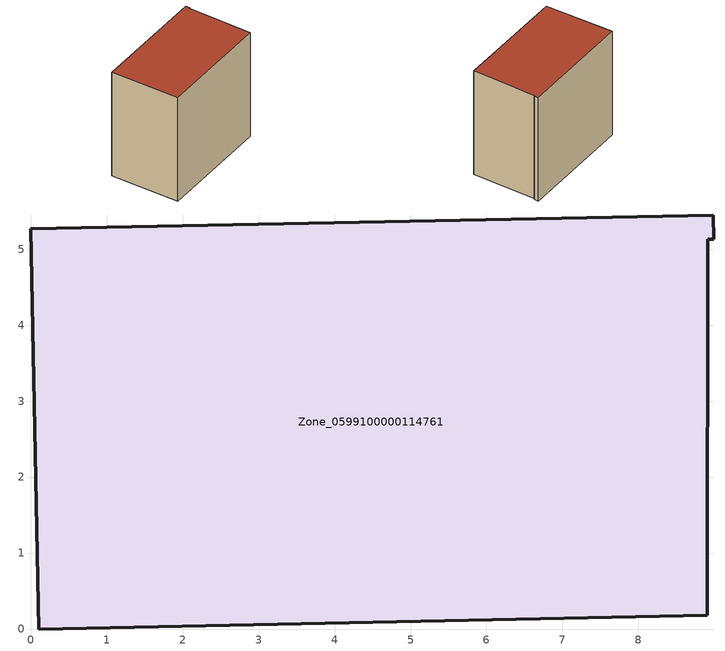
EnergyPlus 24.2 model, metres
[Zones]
Zone_0599100000114761
 floor ground (C_G): 0,5.27 8.99,5.45 8.99,5.13 8.91,5.13 8.91,0.18 0.11,0 z0
 wall outside (C_F): 8.99,5.45 0,5.27 0.11,0 8.91,0.18 8.91,5.13 8.99,5.13 8.99,5.45 z0:8.49
 roof outside (C_R): 8.91,5.13 8.99,5.13 8.99,5.45 0,5.27 0.11,0 8.91,0.18 z8.49
[BUILDING]
Pand.0599100000114761: North Axis=0; Terrain=City; Loads Convergence Tolerance Value=0.04; Temperature Convergence Tolerance Value=0.4; Solar Distribution=FullExterior; Maximum Number of Warmup Days=25; Minimum Number of Warmup Days=1
[Site:Location]
Rotterdam.The.Hague.AP_ZH_NLD Design_Conditions: Latitude=51.96; Longitude=4.45; Time Zone=1; Elevation=-4.5
[SITE:GROUNDTEMPERATURE:BUILDINGSURFACE]
18, 18, 18, 18, 18, 18, 18, 18, 18, 18, 18, 18
[MATERIAL] Thermal Absorptance=0.9; Solar Absorptance=0.7; Visible Absorptance=0.7
Name | Roughness | Thickness | Conductivity | Density | Specific Heat
G.TI.1975-1991 | MediumSmooth | 0.15 | 0.288461 | 540 | 1210
F.TI.1975-1991 | Rough | 0.3 | 0.230769 | 1920 | 840
R.TI.1975-1991 | MediumRough | 0.2 | 0.153846 | 1500 | 1000
[CONSTRUCTION]
C_G: G.TI.1975-1991
C_F: F.TI.1975-1991
C_R: R.TI.1975-1991
[ZONE]
Zone_0599100000114761: Type=1; Multiplier=1; Ceiling Height=Autocalculate; Volume=Autocalculate; Floor Area=autocalculate; Part of Total Floor Area=Yes
[ZONEINFILTRATION:DESIGNFLOWRATE]
Infil_Zone_0599100000114761: Zone or ZoneList or Space or SpaceList=Zone_0599100000114761; Schedule=AlwaysOn; Design Flow Rate Calculation Method=Flow/Area; Flow Rate per Floor Area=0.003; Constant Term Coefficient=1; Temperature Term Coefficient=0; Velocity Term Coefficient=0; Velocity Squared Term Coefficient=0
[HVACTEMPLATE:ZONE:IDEALLOADSAIRSYSTEM]
Zone_0599100000114761: Maximum Heating Supply Air Temperature=50; Minimum Cooling Supply Air Temperature=13; Maximum Heating Supply Air Humidity Ratio=0.0156; Minimum Cooling Supply Air Humidity Ratio=0.0077; Heating Limit=NoLimit; Cooling Limit=NoLimit; Dehumidification Control Type=ConstantSensibleHeatRatio; Cooling Sensible Heat Ratio=0.7; Dehumidification Setpoint=60; Humidification Control Type=None; Humidification Setpoint=30; Outdoor Air Method=None; Outdoor Air Flow Rate per Person=0.00944; Outdoor Air Flow Rate per Zone Floor Area=0; Outdoor Air Flow Rate per Zone=0; Demand Controlled Ventilation Type=None; Outdoor Air Economizer Type=NoEconomizer; Heat Recovery Type=None; Sensible Heat Recovery Effectiveness=0.7; Latent Heat Recovery Effectiveness=0.65
[ZONECONTROL:THERMOSTAT]
ThermostatControl_Zone_0599100000114761: Zone or ZoneList=Zone_0599100000114761; Control Type Schedule=DualSetpointControlType; Control 1=Thermostat_Zone_0599100000114761; Temperature Difference Between Cutout And Setpoint=0
[THERMOSTATSETPOINT:DUALSETPOINT]
Thermostat_Zone_0599100000114761: Heating Setpoint Temperature Schedule=HeatingSetpoint_Zone_0599100000114761; Cooling Setpoint Temperature Schedule=CoolingSetpoint_Zone_0599100000114761
[SCHEDULE:COMPACT]
HeatingSetpoint_Zone_0599100000114761: Through: 12/31, For: AllDays, Until: 24:00, 21
CoolingSetpoint_Zone_0599100000114761: Through: 12/31, For: AllDays, Until: 24:00, 24
DualSetpointControlType: Through: 12/31, For: AllDays, Until: 24:00, 4
AlwaysOn: Through: 12/31, For: AllDays, Until: 24:00, 1
